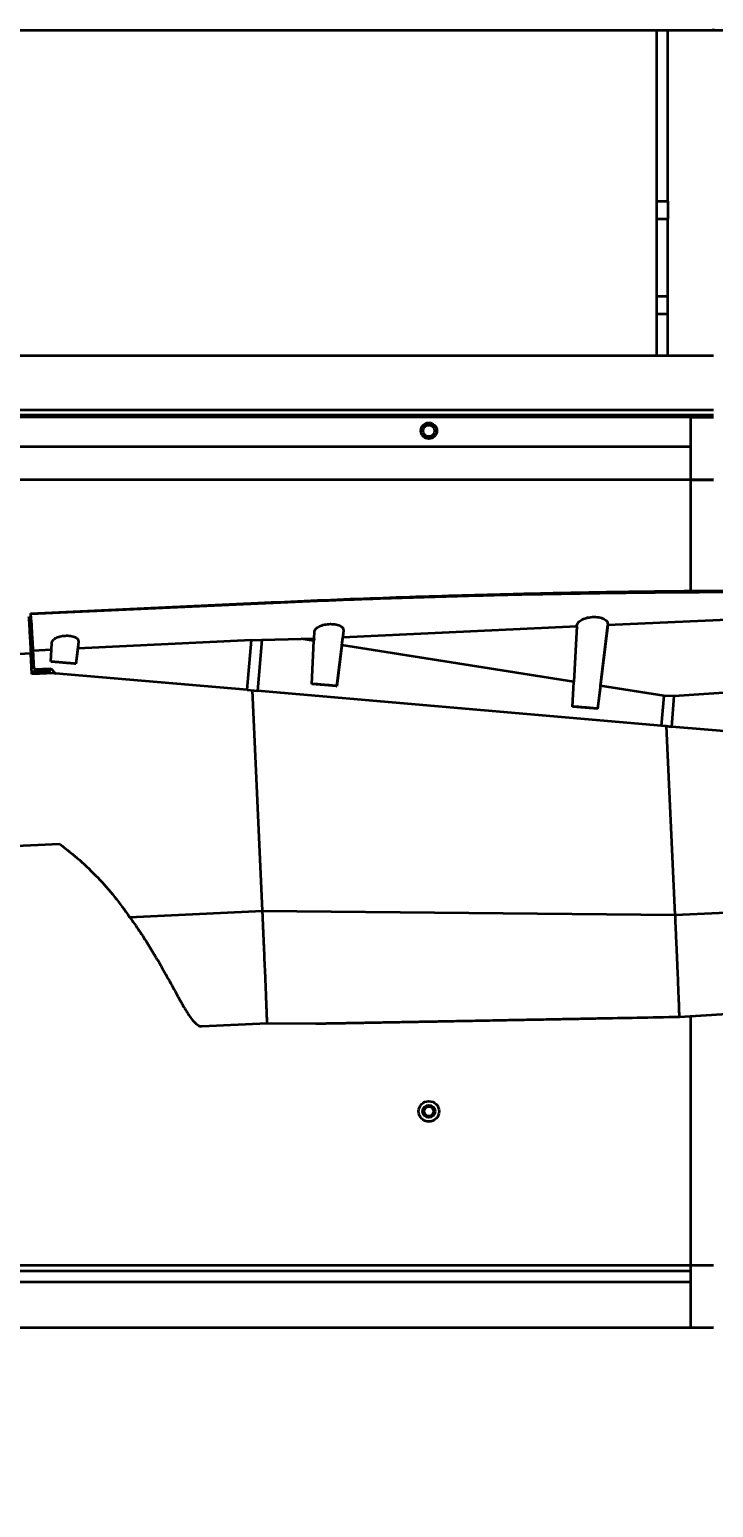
# Model space of a CAD drawing. Header units: millimetres. Extents: x 0 to 420, y 0 to 297.
# Drawn here: x 138.31 to 141.32, y 160.4 to 166.89 of the extents above; entities that cross this region are included whole.
import ezdxf

# ---------------------------------------------------------------- set-up
doc = ezdxf.new("R2010")
doc.units = ezdxf.units.MM
doc.layers.add('尺寸线层', color=150, linetype='Continuous')
doc.styles.add('SLDTEXTSTYLE2', font='TXT', dxfattribs={"width": 0.7})
doc.dimstyles.new('SLDDIMSTYLE0', dxfattribs={"dimtxt": 3.5, "dimasz": 3.302, "dimexe": 0, "dimexo": 0.0625, "dimgap": 0.875, "dimtad": 1, "dimdec": 1, "dimlfac": 100, "dimrnd": 1e-09, "dimzin": 12, "dimdsep": 46, "dimtxsty": 'SLDTEXTSTYLE2', "dimsah": 1, "dimcen": 0.09, "dimadec": 0, "dimazin": 3, "dimtfac": 1, "dimtdec": 3, "dimtofl": 0, "dimtmove": 0, "dimatfit": 3, "dimfxl": 0, "dimfrac": 2, "dimtolj": 1, "dimtzin": 12, "dimarcsym": 0})

# ---------------------------------------------------------------- blocks, each defined once
blk = doc.blocks.new('_D_6')
at = {"layer": '尺寸线层'}
for p, q in [((91.2154, 164.9172), (91.2154, 234.1922)), ((321.3154, 165.1871), (321.3154, 234.1922)), ((321.3154, 233.1922), (91.2154, 233.1922))]:
    blk.add_line(p, q, dxfattribs=at)
for points in [[(91.2154, 233.1922), (94.5174, 232.6842), (94.5174, 233.7002)], [(321.3154, 233.1922), (318.0134, 233.7002), (318.0134, 232.6842)]]:
    blk.add_solid(points, dxfattribs=at)
at = {"layer": '尺寸线层', "insert": (205.1726, 237.704), "char_height": 3.5, "attachment_point": 1, "style": 'SLDTEXTSTYLE2'}
blk.add_mtext('23010', dxfattribs=at)
blk = doc.blocks.new('_D_7')
at = {"layer": '尺寸线层'}
for p, q in [((70.597, 160.4022), (70.597, 246.1922)), ((332.8156, 175.1167), (332.8156, 246.1922)), ((332.8156, 245.1922), (70.597, 245.1922))]:
    blk.add_line(p, q, dxfattribs=at)
for points in [[(70.597, 245.1922), (73.899, 244.6842), (73.899, 245.7002)], [(332.8156, 245.1922), (329.5136, 245.7002), (329.5136, 244.6842)]]:
    blk.add_solid(points, dxfattribs=at)
at = {"layer": '尺寸线层', "insert": (202.8758, 249.704), "char_height": 3.5, "attachment_point": 1, "style": 'SLDTEXTSTYLE2'}
blk.add_mtext('26221.85', dxfattribs=at)

msp = doc.modelspace()

# ---------------------------------------------------------------- linework, layer by layer
at = {"color": 7, "linetype": 'Continuous', "lineweight": 35}
for p, q in [((131.3154, 166.8922), (141.3154, 166.8922)), ((141.0654, 166.8922), (141.0654, 166.1403)), ((141.1154, 166.1403), (141.1154, 166.8922)), ((141.3154, 166.8922), (141.3154, 166.8972)), ((141.3154, 166.8972), (141.3154, 166.8922)), ((141.3154, 166.8922), (151.3154, 166.8922)), ((141.0654, 166.1403), (141.1154, 166.1403)), ((141.0654, 166.1403), (141.0654, 166.0622)), ((141.1154, 166.1403), (141.1154, 166.0622)), ((141.1154, 166.0622), (141.0654, 166.0622)), ((141.0654, 166.0622), (141.0654, 165.7223)), ((141.1154, 165.7223), (141.1154, 166.0622)), ((141.1154, 165.7223), (141.0654, 165.7223)), ((141.0654, 165.7223), (141.0654, 165.6442)), ((141.1154, 165.6442), (141.1154, 165.7223)), ((141.1154, 165.6442), (141.0654, 165.6442)), ((141.0654, 165.6442), (141.0654, 165.4622)), ((141.1154, 165.4622), (141.1154, 165.6442)), ((136.3154, 165.4622), (141.3154, 165.4622)), ((141.3154, 165.2222), (136.3154, 165.2222)), ((136.3154, 165.2022), (141.3154, 165.2022)), ((141.2154, 165.1922), (136.3154, 165.1922)), ((141.2154, 165.1922), (141.3154, 165.1922)), ((141.2154, 164.9172), (141.2154, 165.1922)), ((141.2154, 165.0622), (136.3654, 165.0622)), ((141.3154, 164.9172), (136.3154, 164.9172)), ((141.2154, 164.4286), (141.2154, 164.9172)), ((141.2154, 164.9172), (141.3154, 164.9172)), ((138.3153, 164.3301), (139.3143, 164.376)), ((138.3171, 164.3266), (138.3153, 164.3301)), ((139.316, 164.3725), (138.3171, 164.3266)), ((139.3143, 164.376), (139.316, 164.3725)), ((138.3166, 164.3117), (138.3171, 164.3107)), ((138.3168, 164.3001), (138.317, 164.2996)), ((138.3168, 164.2987), (138.3168, 164.3001)), ((138.3178, 164.2979), (138.3184, 164.2967)), ((138.3184, 164.2967), (138.3185, 164.295)), ((139.6868, 164.2261), (140.7148, 164.2733)), ((140.7148, 164.2733), (140.7025, 164.0298)), ((140.8511, 164.2795), (140.8063, 163.9111)), ((140.8188, 164.0116), (140.8511, 164.2795)), ((140.8511, 164.2795), (141.4105, 164.3052)), ((138.324, 164.2026), (138.3199, 164.2025)), ((138.4078, 164.1694), (138.4092, 164.2005)), ((138.5263, 164.2059), (138.5146, 164.1096)), ((139.2868, 164.2121), (138.5228, 164.175)), ((138.5263, 164.2059), (138.5228, 164.175)), ((139.268, 163.9938), (139.2868, 164.2121)), ((139.2868, 164.2121), (139.332, 164.2138)), ((139.332, 164.2138), (139.3124, 163.9899)), ((139.332, 164.2138), (139.5047, 164.2177)), ((139.5047, 164.2177), (139.5613, 164.2203)), ((139.5607, 164.2089), (139.5047, 164.2177)), ((139.551, 164.0194), (139.5607, 164.2089)), ((139.5613, 164.2203), (139.5607, 164.2089)), ((139.5613, 164.2203), (139.5625, 164.2483)), ((139.69, 164.2541), (139.6603, 164.0105)), ((139.6825, 164.1898), (139.6868, 164.2261)), ((139.69, 164.2541), (139.6868, 164.2261)), ((138.3168, 164.1531), (138.1819, 164.1469)), ((138.321, 164.0624), (138.3168, 164.1531)), ((138.3243, 164.0964), (138.3206, 164.177)), ((138.3261, 164.1634), (138.3214, 164.1632)), ((138.3214, 164.1632), (138.3261, 164.1634)), ((138.3214, 164.1632), (138.3214, 164.1632)), ((138.327, 164.146), (138.3222, 164.1457)), ((138.3244, 164.0962), (138.3222, 164.1457)), ((138.4078, 164.1694), (138.3262, 164.1654)), ((138.3262, 164.1654), (138.3299, 164.0848)), ((138.3267, 164.1523), (138.3267, 164.1522)), ((138.3275, 164.1346), (138.3298, 164.085)), ((138.4052, 164.1185), (138.4078, 164.1694)), ((138.5228, 164.175), (138.5148, 164.109)), ((139.6825, 164.1898), (139.6606, 164.0099)), ((140.7025, 164.0298), (139.6825, 164.1898)), ((138.3204, 164.0743), (138.3964, 164.0778)), ((138.4208, 164.067), (138.321, 164.0624)), ((138.3243, 164.0964), (138.3244, 164.0962)), ((138.3293, 164.0964), (138.3244, 164.0962)), ((138.3298, 164.085), (138.3299, 164.0848)), ((138.3299, 164.0848), (138.4048, 164.0882)), ((138.3949, 164.0878), (138.3952, 164.0801)), ((138.3952, 164.0801), (138.4006, 164.069)), ((138.4006, 164.069), (138.3997, 164.088)), ((138.4006, 164.069), (138.4207, 164.0672)), ((138.4048, 164.0882), (138.4257, 164.0665)), ((138.5148, 164.109), (138.4052, 164.1185)), ((138.4208, 164.067), (138.4207, 164.0672)), ((138.4254, 164.0668), (138.4207, 164.0672)), ((138.4208, 164.067), (138.4257, 164.0665)), ((139.268, 163.9938), (138.4257, 164.0665)), ((138.5146, 164.1096), (138.5148, 164.109)), ((139.6606, 164.0099), (139.551, 164.0194)), ((139.6603, 164.0105), (139.6606, 164.0099)), ((140.6969, 163.92), (140.7025, 164.0298)), ((140.8188, 164.0116), (140.8065, 163.9105)), ((141.099, 163.9676), (140.8188, 164.0116)), ((139.268, 163.9938), (139.3124, 163.9899)), ((139.3347, 163.0228), (139.2902, 163.9919)), ((141.0875, 163.8359), (139.3124, 163.9899)), ((141.0875, 163.8359), (141.099, 163.9676)), ((141.1434, 163.9657), (141.099, 163.9676)), ((141.1319, 163.8321), (141.1434, 163.9657)), ((141.5926, 163.9969), (141.1434, 163.9657)), ((140.8065, 163.9105), (140.6969, 163.92)), ((140.8063, 163.9111), (140.8065, 163.9105)), ((141.1097, 163.834), (141.0875, 163.8359)), ((141.1319, 163.8321), (141.0875, 163.8359)), ((141.1477, 163.0053), (141.1097, 163.834)), ((141.1097, 163.834), (141.1319, 163.8321)), ((141.9381, 163.7624), (141.1319, 163.8321)), ((138.2205, 163.307), (138.4436, 163.3172)), ((141.1477, 163.0053), (141.9968, 163.0443)), ((138.7507, 162.996), (139.3347, 163.0228)), ((139.3347, 163.0228), (141.1477, 163.0053)), ((141.1663, 162.5578), (142.0149, 162.6112)), ((139.0675, 162.516), (139.3548, 162.5292)), ((139.3548, 162.5292), (139.5689, 162.5284)), ((141.2154, 161.4672), (141.2154, 162.5609)), ((135.2653, 161.4422), (141.2154, 161.4422)), ((136.3154, 161.4672), (141.3154, 161.4672)), ((141.2154, 161.4672), (141.3154, 161.4672)), ((141.2154, 161.1922), (141.2154, 161.4672)), ((141.2154, 161.3922), (135.2674, 161.3922)), ((131.3154, 161.1922), (141.2154, 161.1922)), ((141.2154, 161.1922), (141.3154, 161.1922))]:
    msp.add_line(p, q, dxfattribs=at)
for centre, radius in [((140.0654, 165.1322), 0.035), ((140.0654, 165.1322), 0.025), ((140.0654, 162.1422), 0.045), ((140.0654, 162.1422), 0.0275), ((140.0654, 162.1422), 0.021)]:
    msp.add_circle(centre, radius, dxfattribs=at)
for points, knots in [([(139.3143, 164.376), (139.3918, 164.3795), (139.5465, 164.3864), (139.7781, 164.3955), (140.0087, 164.4036), (140.2372, 164.4105), (140.438, 164.4158), (140.6142, 164.4197), (140.7677, 164.4227), (140.9224, 164.4252), (141.0746, 164.4273), (141.226, 164.4289), (141.327, 164.4295), (141.3783, 164.4299)], [0, 0, 0, 0, 0.112194, 0.223794, 0.335308, 0.446677, 0.555606, 0.62719, 0.703155, 0.779171, 0.852664, 0.925115, 1, 1, 1, 1]), ([(141.3816, 164.423), (141.2959, 164.4226), (141.1244, 164.4217), (140.8627, 164.4187), (140.6052, 164.4145), (140.3474, 164.4089), (140.0937, 164.4021), (139.8351, 164.3937), (139.5758, 164.384), (139.4026, 164.3763), (139.316, 164.3725)], [0, 0, 0, 0, 0.124961, 0.249898, 0.381164, 0.499709, 0.624608, 0.749553, 0.874636, 1, 1, 1, 1]), ([(139.5625, 164.2483), (139.5635, 164.2524), (139.5655, 164.2607), (139.5794, 164.2715), (139.5967, 164.2784), (139.6132, 164.2818), (139.6265, 164.2833), (139.6399, 164.2835), (139.6528, 164.2823), (139.6645, 164.2799), (139.6743, 164.2763), (139.6819, 164.2717), (139.6891, 164.2645), (139.6896, 164.2583), (139.69, 164.2541)], [0, 0, 0, 0, 0.12415, 0.248702, 0.373143, 0.435878, 0.498343, 0.560956, 0.623771, 0.686394, 0.749147, 0.812048, 0.874785, 1, 1, 1, 1]), ([(140.7148, 164.2733), (140.7159, 164.2781), (140.7181, 164.2879), (140.7327, 164.3006), (140.7513, 164.3087), (140.7691, 164.3127), (140.7834, 164.3144), (140.798, 164.3146), (140.812, 164.3131), (140.8245, 164.3101), (140.835, 164.3057), (140.8429, 164.3002), (140.8503, 164.2917), (140.8508, 164.2844), (140.8511, 164.2795)], [0, 0, 0, 0, 0.1246868, 0.2491059, 0.3733864, 0.4361057, 0.4988927, 0.5616363, 0.624127, 0.6868583, 0.7496726, 0.8123522, 0.8750576, 1, 1, 1, 1]), ([(138.4092, 164.2005), (138.4101, 164.2042), (138.412, 164.2117), (138.4247, 164.2216), (138.4407, 164.2278), (138.4558, 164.2309), (138.4679, 164.2322), (138.4802, 164.2324), (138.4921, 164.2314), (138.5028, 164.2292), (138.5118, 164.2259), (138.5188, 164.2217), (138.5254, 164.2153), (138.5259, 164.2096), (138.5263, 164.2059)], [0, 0, 0, 0, 0.124129, 0.248696, 0.373153, 0.435887, 0.498363, 0.560972, 0.623788, 0.686409, 0.749164, 0.812065, 0.874791, 1, 1, 1, 1]), ([(138.4436, 163.3172), (138.4729, 163.2942), (138.5315, 163.2481), (138.6115, 163.17), (138.6858, 163.0867), (138.7291, 163.0262), (138.7507, 162.996)], [0, 0, 0, 0, 0.250463, 0.500618, 0.750456, 1, 1, 1, 1]), ([(138.7507, 162.996), (138.7651, 162.9758), (138.794, 162.9354), (138.8329, 162.8751), (138.8655, 162.8214), (138.8927, 162.7743), (138.9152, 162.7342), (138.9362, 162.6959), (138.9553, 162.6609), (138.9732, 162.6285), (138.9894, 162.6001), (139.0047, 162.575), (139.0203, 162.552), (139.0362, 162.5324), (139.0518, 162.5198), (139.0622, 162.515), (139.0669, 162.5162), (139.0675, 162.5164)], [0, 0, 0, 0, 0.082673, 0.165031, 0.247798, 0.308671, 0.370961, 0.431753, 0.494692, 0.55487, 0.617788, 0.6782, 0.741572, 0.822743, 0.906111, 0.988459, 1, 1, 1, 1]), ([(139.3548, 162.5295), (139.3549, 162.53), (139.355, 162.5311), (139.3547, 162.5427), (139.3542, 162.5618), (139.3532, 162.5886), (139.3519, 162.6228), (139.3502, 162.6638), (139.3483, 162.7112), (139.346, 162.7645), (139.3435, 162.823), (139.3408, 162.886), (139.3378, 162.9527), (139.3357, 162.9995), (139.3347, 163.0228)], [0, 0, 0, 0, 0.076996, 0.160905, 0.244815, 0.328724, 0.412634, 0.496543, 0.580453, 0.664362, 0.748272, 0.832181, 0.916091, 1, 1, 1, 1]), ([(139.5689, 162.5284), (139.5691, 162.5284), (139.5697, 162.5284), (139.5717, 162.5284), (139.5757, 162.5284), (139.5868, 162.5286), (139.6044, 162.5288), (139.6244, 162.5292), (139.6416, 162.5294), (139.6596, 162.5297), (139.6803, 162.5301), (139.7038, 162.5305), (139.7296, 162.531), (139.7569, 162.5315), (139.7858, 162.532), (139.816, 162.5325), (139.8483, 162.5331), (139.8826, 162.5337), (139.9189, 162.5344), (139.9527, 162.535), (139.9836, 162.5356), (140.0113, 162.5361), (140.0399, 162.5366), (140.0694, 162.5372), (140.1, 162.5377), (140.1314, 162.5383), (140.1841, 162.5393), (140.26, 162.5407), (140.3378, 162.5422), (140.3972, 162.5433), (140.4361, 162.544), (140.476, 162.5448), (140.5169, 162.5455), (140.5588, 162.5463), (140.6102, 162.5473), (140.6715, 162.5484), (140.7402, 162.5497), (140.8433, 162.5517), (140.9845, 162.5543), (141.1043, 162.5566), (141.1663, 162.5578)], [0, 0, 0, 0, 0.001237, 0.00371, 0.006446, 0.012865, 0.030152, 0.04261, 0.052682, 0.063847, 0.077443, 0.092383, 0.108674, 0.126323, 0.144057, 0.163012, 0.183189, 0.204591, 0.227218, 0.251074, 0.267694, 0.284896, 0.30268, 0.321046, 0.339996, 0.359528, 0.379644, 0.43797, 0.500712, 0.524191, 0.548281, 0.572981, 0.598293, 0.624216, 0.65075, 0.693681, 0.738121, 0.778083, 0.884954, 1, 1, 1, 1])]:
    msp.add_open_spline(points, degree=3, knots=knots, dxfattribs=at)
for points in [[(138.3153, 164.3301), (138.3155, 164.3234), (138.3158, 164.3099), (138.3169, 164.2759), (138.3185, 164.2329), (138.3199, 164.1956), (138.3206, 164.177)], [(138.3262, 164.1654), (138.3252, 164.1846), (138.3232, 164.2232), (138.3206, 164.2682), (138.3185, 164.3043), (138.3176, 164.3192), (138.3171, 164.3266)], [(138.3075, 164.3162), (138.308, 164.3087), (138.309, 164.2937), (138.3112, 164.2572), (138.3137, 164.2116), (138.3158, 164.1726), (138.3168, 164.1531)], [(138.317, 164.2996), (138.3169, 164.3031), (138.3166, 164.3102), (138.3166, 164.3112), (138.3166, 164.3117)], [(138.3199, 164.2025), (138.3194, 164.217), (138.3183, 164.2461), (138.3173, 164.2784), (138.3169, 164.2919), (138.3168, 164.2987)], [(138.3171, 164.3107), (138.3171, 164.3101), (138.3173, 164.3089), (138.3176, 164.3015), (138.3178, 164.2979)], [(138.3185, 164.295), (138.319, 164.2876), (138.32, 164.2727), (138.322, 164.2385), (138.3237, 164.2081), (138.3245, 164.1929)], [(138.3214, 164.1632), (138.3211, 164.1708), (138.3204, 164.1858), (138.3198, 164.2009), (138.3196, 164.2079), (138.3198, 164.2043), (138.3199, 164.2025)], [(138.3245, 164.1929), (138.3245, 164.1946), (138.3244, 164.198), (138.3248, 164.1905), (138.3256, 164.1751), (138.3263, 164.1599), (138.3267, 164.1523)], [(138.3222, 164.1457), (138.3221, 164.1475), (138.3219, 164.1511), (138.3217, 164.156), (138.3215, 164.1603), (138.3214, 164.1622), (138.3214, 164.1632)], [(138.3267, 164.1522), (138.3267, 164.1512), (138.3268, 164.1493), (138.327, 164.1449), (138.3273, 164.14), (138.3274, 164.1364), (138.3275, 164.1346)], [(138.405, 164.119), (138.4058, 164.119), (138.4073, 164.119), (138.4199, 164.1181), (138.438, 164.1166), (138.4595, 164.1148), (138.4811, 164.1129), (138.4992, 164.1112), (138.512, 164.11), (138.5137, 164.1097), (138.5146, 164.1096)], [(139.6603, 164.0105), (139.6595, 164.0106), (139.6578, 164.0109), (139.645, 164.0122), (139.6268, 164.0138), (139.6053, 164.0157), (139.5838, 164.0176), (139.5657, 164.019), (139.5531, 164.0199), (139.5515, 164.02), (139.5507, 164.02)], [(140.8063, 163.9111), (140.8054, 163.9112), (140.8037, 163.9115), (140.7909, 163.9127), (140.7728, 163.9144), (140.7512, 163.9163), (140.7297, 163.9181), (140.7116, 163.9196), (140.699, 163.9205), (140.6975, 163.9205), (140.6967, 163.9205)], [(141.1663, 162.5578), (141.166, 162.5671), (141.1653, 162.5859), (141.1639, 162.6249), (141.162, 162.6715), (141.1598, 162.7258), (141.1572, 162.787), (141.1543, 162.8545), (141.1511, 162.9271), (141.1488, 162.9792), (141.1477, 163.0053)]]:
    msp.add_open_spline(points, degree=3, dxfattribs=at)

# ---------------------------------------------------------------- dimensions: what is measured, and where the dimension line sits
at = {"layer": '尺寸线层'}
for base, p1, p2, picture, middle in [((70.597, 245.1922), (332.8156, 175.1167), (70.597, 160.4022), '_D_7', (209.0129, 245.1922)), ((91.2154, 233.1922), (321.3154, 165.1871), (91.2154, 164.9172), '_D_6', (209.0129, 233.1922))]:
    dim = msp.add_linear_dim(base=base, p1=p1, p2=p2, angle=0, dimstyle='SLDDIMSTYLE0', dxfattribs=at)
    dim.commit()
    dim.dimension.update_dxf_attribs({"geometry": picture, "text_midpoint": middle, "dimtype": 160})

doc.saveas('drawing.dxf')
